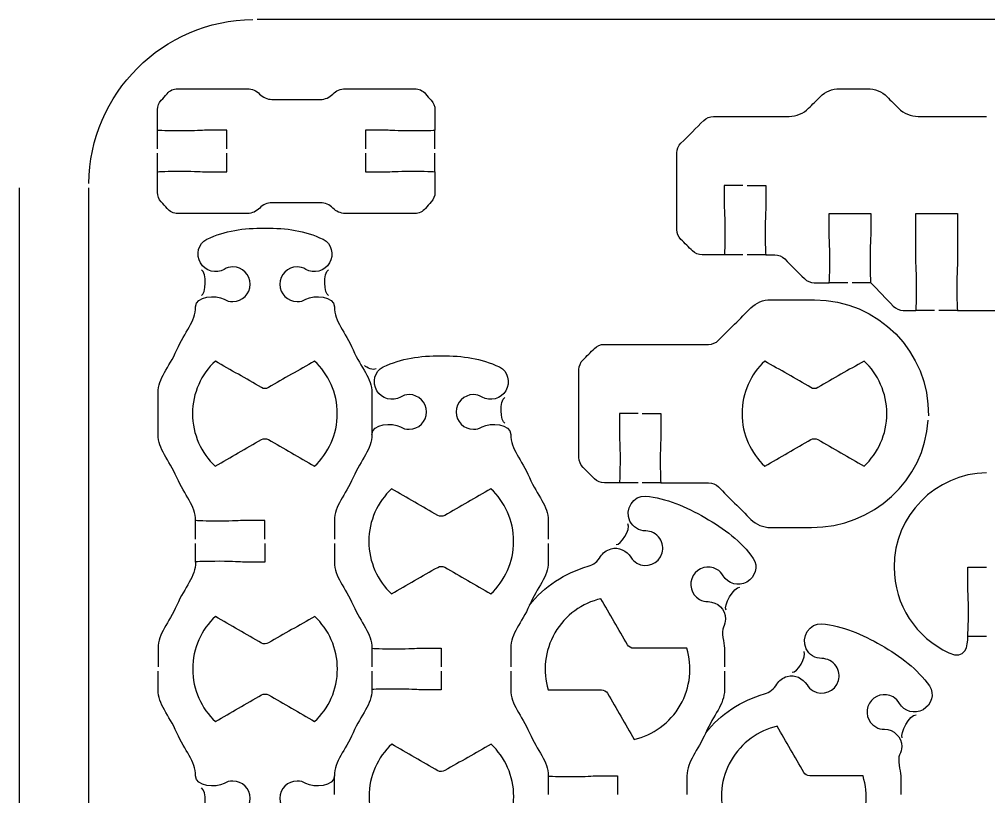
# Model space of a CAD drawing. Extents: x 0 to 410, y 0 to 455.
# Drawn here: x 135.1 to 205, y 168.9 to 225 of the extents above; entities that cross this region are included whole.
import ezdxf

# ---------------------------------------------------------------- set-up
doc = ezdxf.new("R2010")
doc.units = 0
doc.header["$MEASUREMENT"] = 0
doc.layers.add('DEFAULT', color=18, linetype='CONTINUOUS')

msp = doc.modelspace()

# ---------------------------------------------------------------- linework, layer by layer
at = {"layer": 'DEFAULT', "color": 1}
for points in [[(257.901, 225), (152.203, 225)], [(145.017, 215.648), (145.017, 216.995)], [(165.02, 215.648), (165.02, 216.995)], [(145.017, 213.997), (145.017, 215.348)], [(165.02, 213.997), (165.02, 215.348)], [(135.05, 17.15), (135.05, 212.847)], [(140.05, 17.15), (140.05, 212.847)], [(187.238, 208), (185.89, 208)], [(188.889, 208), (187.537, 208)], [(194.805, 205.996), (193.457, 205.996)], [(196.456, 205.996), (195.104, 205.996)], [(201.063, 203.999), (199.715, 203.999)], [(202.714, 203.999), (201.363, 203.999)], [(179.674, 191.55), (178.323, 191.55)], [(181.321, 191.55), (179.974, 191.55)], [(147.758, 187.482), (147.758, 188.833)], [(147.758, 185.835), (147.758, 187.182)], [(204.806, 180.469), (203.458, 180.469)], [(157.77, 169.06), (157.77, 170.408)]]:
    msp.add_lwpolyline(points, dxfattribs=at)
for points in [[(140.05, 213.147), (140.131, 219.659), (145.391, 224.919), (151.899, 225)], [(148.177, 205.079), (148.514, 205.151), (148.571, 206.739), (148.177, 206.935)], [(157.35, 205.079), (157.013, 205.151), (156.956, 206.739), (157.35, 206.935)], [(160.772, 199.787), (160.571, 199.644), (160.103, 199.837), (159.941, 200.029)], [(170.068, 195.865), (169.731, 195.936), (169.673, 197.524), (170.068, 197.72)], [(178.086, 187.106), (178.412, 186.995), (179.171, 188.232), (178.932, 188.602)], [(186.019, 182.372), (185.821, 182.65), (186.574, 184.061), (187.013, 184.029)], [(190.797, 177.895), (191.123, 177.784), (191.881, 179.021), (191.642, 179.391)], [(198.73, 173.161), (198.532, 173.439), (199.284, 174.85), (199.724, 174.818)], [(148.177, 167.685), (148.514, 167.756), (148.571, 169.344), (148.177, 169.54)]]:
    msp.add_open_spline(points, degree=3, dxfattribs=at)
for points, knots in [([(150.019, 215.648), (150.019, 216.097), (150.019, 216.546), (150.019, 216.995), (149.52, 216.995), (149.02, 216.995), (148.52, 216.995), (148.234, 216.995), (147.733, 216.946), (146.767, 216.946), (145.8, 216.946), (145.017, 216.971), (145.017, 216.995), (145.017, 217.492), (145.017, 217.988), (145.017, 218.484), (145.017, 218.735), (145.105, 218.978), (145.278, 219.158), (145.426, 219.313), (145.567, 219.472), (145.701, 219.638), (145.888, 219.867), (146.171, 219.998), (146.467, 219.998), (148.142, 219.998), (149.816, 219.998), (151.491, 219.998), (151.829, 219.998), (152.15, 219.86), (152.38, 219.613), (152.609, 219.366), (152.93, 219.225), (153.265, 219.225), (154.432, 219.224), (155.598, 219.223), (156.765, 219.222), (157.103, 219.222), (157.428, 219.366), (157.657, 219.613), (157.886, 219.86), (158.207, 219.998), (158.546, 219.998), (160.219, 219.998), (161.893, 219.998), (163.566, 219.998), (163.862, 219.998), (164.145, 219.867), (164.332, 219.638), (164.466, 219.472), (164.607, 219.313), (164.759, 219.158), (164.931, 218.978), (165.02, 218.731), (165.02, 218.481), (165.02, 217.986), (165.02, 217.491), (165.02, 216.995), (165.02, 216.967), (164.236, 216.946), (163.27, 216.946), (162.303, 216.946), (161.806, 216.995), (161.52, 216.995), (161.02, 216.995), (160.521, 216.995), (160.021, 216.995), (160.021, 216.546), (160.021, 216.097), (160.021, 215.648)], [0, 0, 0, 0, 3.82, 3.82, 3.82, 8.07, 8.07, 8.07, 9.07, 9.07, 9.07, 10.07, 10.07, 10.07, 14.29, 14.29, 14.29, 15.29, 15.29, 15.29, 16.29, 16.29, 16.29, 17.29, 17.29, 17.29, 31.53, 31.53, 31.53, 32.53, 32.53, 32.53, 33.53, 33.53, 33.53, 43.450005, 43.450005, 43.450005, 44.450005, 44.450005, 44.450005, 45.450005, 45.450005, 45.450005, 59.680005, 59.680005, 59.680005, 60.680005, 60.680005, 60.680005, 61.680005, 61.680005, 61.680005, 62.680005, 62.680005, 62.680005, 66.890005, 66.890005, 66.890005, 67.890005, 67.890005, 67.890005, 68.890005, 68.890005, 68.890005, 73.140005, 73.140005, 73.140005, 76.960005, 76.960005, 76.960005, 76.960005]), ([(187.238, 212.999), (186.788, 212.999), (186.339, 212.999), (185.89, 212.999), (185.89, 212.499), (185.89, 211.999), (185.89, 211.499), (185.89, 211.213), (185.939, 210.716), (185.939, 209.749), (185.939, 208.783), (185.915, 208), (185.89, 208), (185.361, 208), (184.832, 208), (184.302, 208), (184.038, 208), (183.784, 208.105), (183.597, 208.292), (183.321, 208.568), (183.044, 208.843), (182.768, 209.118), (182.581, 209.305), (182.475, 209.562), (182.475, 209.827), (182.475, 211.671), (182.475, 213.515), (182.475, 215.359), (182.475, 215.623), (182.581, 215.877), (182.768, 216.064), (183.316, 216.611), (183.864, 217.158), (184.412, 217.705), (184.599, 217.895), (184.853, 217.997), (185.117, 217.997), (186.932, 217.997), (188.746, 217.997), (190.561, 217.997), (191.09, 217.997), (191.598, 218.209), (191.975, 218.583), (192.252, 218.859), (192.528, 219.136), (192.804, 219.412), (193.178, 219.789), (193.686, 219.998), (194.215, 219.998), (194.882, 219.998), (195.549, 219.998), (196.216, 219.998), (196.748, 219.998), (197.256, 219.789), (197.63, 219.412), (197.907, 219.136), (198.183, 218.859), (198.459, 218.583), (198.833, 218.209), (199.341, 217.997), (199.874, 217.997), (201.518, 217.997), (203.162, 217.997), (204.806, 217.997)], [0, 0, 0, 0, 3.82, 3.82, 3.82, 8.07, 8.07, 8.07, 9.07, 9.07, 9.07, 10.07, 10.07, 10.07, 14.57, 14.57, 14.57, 15.57, 15.57, 15.57, 18.886338, 18.886338, 18.886338, 19.886338, 19.886338, 19.886338, 35.566338, 35.566338, 35.566338, 36.566338, 36.566338, 36.566338, 43.149506, 43.149506, 43.149506, 44.149506, 44.149506, 44.149506, 59.579506, 59.579506, 59.579506, 60.579506, 60.579506, 60.579506, 63.902908, 63.902908, 63.902908, 64.902908, 64.902908, 64.902908, 70.572908, 70.572908, 70.572908, 71.572908, 71.572908, 71.572908, 74.89631, 74.89631, 74.89631, 75.89631, 75.89631, 75.89631, 89.87631, 89.87631, 89.87631, 89.87631]), ([(160.021, 215.348), (160.021, 214.898), (160.021, 214.447), (160.021, 213.997), (160.521, 213.997), (161.02, 213.997), (161.52, 213.997), (161.806, 213.997), (162.303, 214.046), (163.27, 214.046), (164.236, 214.046), (165.02, 214.022), (165.02, 213.997), (165.02, 213.501), (165.02, 213.004), (165.02, 212.508), (165.02, 212.261), (164.931, 212.014), (164.759, 211.834), (164.61, 211.683), (164.469, 211.52), (164.339, 211.358), (164.148, 211.125), (163.866, 210.995), (163.57, 210.995), (161.895, 210.995), (160.221, 210.995), (158.546, 210.995), (158.207, 210.995), (157.886, 211.136), (157.657, 211.383), (157.428, 211.63), (157.107, 211.767), (156.768, 211.767), (155.602, 211.767), (154.435, 211.767), (153.269, 211.767), (152.933, 211.767), (152.612, 211.63), (152.383, 211.383), (152.154, 211.139), (151.829, 210.995), (151.494, 210.995), (149.82, 210.995), (148.145, 210.995), (146.471, 210.995), (146.174, 210.995), (145.892, 211.125), (145.705, 211.358), (145.571, 211.52), (145.43, 211.683), (145.278, 211.838), (145.105, 212.018), (145.017, 212.261), (145.017, 212.512), (145.017, 213.007), (145.017, 213.502), (145.017, 213.997), (145.017, 214.025), (145.8, 214.046), (146.767, 214.046), (147.733, 214.046), (148.234, 213.997), (148.52, 213.997), (149.02, 213.997), (149.52, 213.997), (150.019, 213.997), (150.019, 214.447), (150.019, 214.898), (150.019, 215.348)], [0, 0, 0, 0, 3.83, 3.83, 3.83, 8.08, 8.08, 8.08, 9.08, 9.08, 9.08, 10.08, 10.08, 10.08, 14.3, 14.3, 14.3, 15.3, 15.3, 15.3, 16.3, 16.3, 16.3, 17.3, 17.3, 17.3, 31.54, 31.54, 31.54, 32.54, 32.54, 32.54, 33.54, 33.54, 33.54, 43.46, 43.46, 43.46, 44.46, 44.46, 44.46, 45.46, 45.46, 45.46, 59.7, 59.7, 59.7, 60.7, 60.7, 60.7, 61.7, 61.7, 61.7, 62.7, 62.7, 62.7, 66.91, 66.91, 66.91, 67.91, 67.91, 67.91, 68.91, 68.91, 68.91, 73.16, 73.16, 73.16, 76.99, 76.99, 76.99, 76.99]), ([(187.537, 212.999), (187.988, 212.999), (188.438, 212.999), (188.889, 212.999), (188.889, 212.499), (188.889, 211.999), (188.889, 211.499), (188.889, 211.213), (188.839, 210.716), (188.839, 209.749), (188.839, 208.783), (188.86, 208), (188.889, 208), (189.106, 208), (189.324, 208), (189.541, 208), (189.806, 208), (190.06, 207.894), (190.247, 207.707), (190.719, 207.234), (191.192, 206.761), (191.665, 206.289), (191.852, 206.102), (192.106, 205.996), (192.37, 205.996), (192.733, 205.996), (193.095, 205.996), (193.457, 205.996), (193.482, 205.996), (193.506, 206.779), (193.506, 207.746), (193.506, 208.712), (193.457, 209.21), (193.457, 209.495), (193.457, 209.995), (193.457, 210.495), (193.457, 210.995), (194.457, 210.995), (195.456, 210.995), (196.456, 210.995), (196.456, 210.495), (196.456, 209.995), (196.456, 209.495), (196.456, 209.21), (196.406, 208.712), (196.406, 207.746), (196.406, 206.779), (196.427, 205.996), (196.456, 205.996), (196.997, 205.433), (197.537, 204.869), (198.078, 204.306), (198.269, 204.112), (198.53, 203.999), (198.802, 203.999), (199.106, 203.999), (199.411, 203.999), (199.715, 203.999), (199.74, 203.999), (199.765, 204.782), (199.765, 205.749), (199.765, 206.716), (199.715, 207.213), (199.715, 207.499), (199.715, 208.665), (199.715, 209.832), (199.715, 210.998), (200.715, 210.998), (201.714, 210.998), (202.714, 210.998), (202.714, 209.832), (202.714, 208.665), (202.714, 207.499), (202.714, 207.213), (202.665, 206.716), (202.665, 205.749), (202.665, 204.782), (202.686, 203.999), (202.714, 203.999), (204.21, 203.999), (205.705, 203.999), (207.201, 203.999), (207.226, 203.999), (207.251, 204.782), (207.251, 205.749), (207.251, 206.716), (207.201, 207.213), (207.201, 207.499), (207.201, 208.665), (207.201, 209.832), (207.201, 210.998), (208.201, 210.998), (209.2, 210.998), (210.2, 210.998), (210.2, 209.832), (210.2, 208.665), (210.2, 207.499), (210.2, 207.213), (210.15, 206.716), (210.15, 205.749), (210.15, 204.782), (210.172, 203.999), (210.2, 203.999), (210.504, 203.999), (210.809, 203.999), (211.114, 203.999), (211.385, 203.999), (211.646, 204.112), (211.837, 204.306), (212.378, 204.869), (212.919, 205.433), (213.46, 205.996), (213.484, 205.996), (213.509, 206.779), (213.509, 207.746), (213.509, 208.712), (213.46, 209.21), (213.46, 209.495), (213.46, 209.995), (213.46, 210.495), (213.46, 210.995), (214.459, 210.995), (215.459, 210.995), (216.458, 210.995), (216.458, 210.495), (216.458, 209.995), (216.458, 209.495), (216.458, 209.21), (216.409, 208.712), (216.409, 207.746), (216.409, 206.779), (216.43, 205.996), (216.458, 205.996), (216.82, 205.996), (217.183, 205.996), (217.545, 205.996), (217.809, 205.996), (218.063, 206.102), (218.25, 206.289), (218.723, 206.761), (219.196, 207.234), (219.668, 207.707), (219.855, 207.894), (220.109, 208), (220.374, 208), (220.592, 208), (220.809, 208), (221.027, 208), (221.055, 208), (221.076, 208.783), (221.076, 209.749), (221.076, 210.716), (221.027, 211.213), (221.027, 211.499), (221.027, 211.999), (221.027, 212.499), (221.027, 212.999), (221.476, 212.999), (221.925, 212.999), (222.374, 212.999)], [0, 0, 0, 0, 3.83, 3.83, 3.83, 8.08, 8.08, 8.08, 9.08, 9.08, 9.08, 10.08, 10.08, 10.08, 11.93, 11.93, 11.93, 12.93, 12.93, 12.93, 18.615139, 18.615139, 18.615139, 19.615139, 19.615139, 19.615139, 22.695139, 22.695139, 22.695139, 23.695139, 23.695139, 23.695139, 24.695139, 24.695139, 24.695139, 28.945139, 28.945139, 28.945139, 37.445139, 37.445139, 37.445139, 41.695139, 41.695139, 41.695139, 42.695139, 42.695139, 42.695139, 43.695139, 43.695139, 43.695139, 50.33623, 50.33623, 50.33623, 51.33623, 51.33623, 51.33623, 53.92623, 53.92623, 53.92623, 54.92623, 54.92623, 54.92623, 55.92623, 55.92623, 55.92623, 65.84623, 65.84623, 65.84623, 74.34623, 74.34623, 74.34623, 84.26623, 84.26623, 84.26623, 85.26623, 85.26623, 85.26623, 86.26623, 86.26623, 86.26623, 98.98623, 98.98623, 98.98623, 99.98623, 99.98623, 99.98623, 100.98623, 100.98623, 100.98623, 110.90623, 110.90623, 110.90623, 119.40623, 119.40623, 119.40623, 129.32623, 129.32623, 129.32623, 130.32623, 130.32623, 130.32623, 131.32623, 131.32623, 131.32623, 133.91623, 133.91623, 133.91623, 134.91623, 134.91623, 134.91623, 141.557322, 141.557322, 141.557322, 142.557322, 142.557322, 142.557322, 143.557322, 143.557322, 143.557322, 147.807322, 147.807322, 147.807322, 156.307322, 156.307322, 156.307322, 160.557322, 160.557322, 160.557322, 161.557322, 161.557322, 161.557322, 162.557322, 162.557322, 162.557322, 165.637322, 165.637322, 165.637322, 166.637322, 166.637322, 166.637322, 172.322461, 172.322461, 172.322461, 173.322461, 173.322461, 173.322461, 175.172461, 175.172461, 175.172461, 176.172461, 176.172461, 176.172461, 177.172461, 177.172461, 177.172461, 181.422461, 181.422461, 181.422461, 185.242461, 185.242461, 185.242461, 185.242461]), ([(152.761, 187.482), (152.761, 187.932), (152.761, 188.383), (152.761, 188.833), (152.26, 188.833), (151.759, 188.833), (151.258, 188.833), (150.972, 188.833), (150.475, 188.787), (149.508, 188.787), (148.541, 188.787), (147.758, 188.809), (147.758, 188.833), (147.758, 189.902), (146.975, 190.629), (146.407, 191.938), (145.836, 193.25), (145.052, 193.977), (145.052, 195.046), (145.052, 196.045), (145.052, 197.045), (145.052, 198.044), (145.052, 199.11), (145.836, 199.836), (146.407, 201.145), (146.975, 202.458), (147.758, 203.184), (147.758, 204.253), (147.758, 205.019), (149.226, 205.146), (149.822, 204.8), (150.005, 204.691), (150.221, 204.631), (150.446, 204.631), (151.138, 204.631), (151.699, 205.192), (151.699, 205.879), (151.699, 206.571), (151.138, 207.132), (150.446, 207.132), (150.221, 207.132), (150.009, 207.072), (149.825, 206.959), (149.229, 206.613), (148.46, 206.821), (148.114, 207.418), (147.772, 208.014), (147.945, 208.836), (148.57, 209.129), (149.917, 209.764), (151.184, 209.936), (152.764, 209.936), (154.345, 209.936), (155.611, 209.764), (156.959, 209.129), (157.583, 208.836), (157.756, 208.014), (157.414, 207.418), (157.068, 206.821), (156.299, 206.613), (155.703, 206.959), (155.519, 207.072), (155.308, 207.132), (155.082, 207.132), (154.39, 207.132), (153.829, 206.571), (153.829, 205.879), (153.829, 205.192), (154.39, 204.631), (155.082, 204.631), (155.308, 204.631), (155.523, 204.691), (155.706, 204.8), (156.302, 205.146), (157.77, 205.019), (157.77, 204.253), (157.77, 203.184), (158.553, 202.458), (159.121, 201.145), (159.693, 199.836), (160.476, 199.11), (160.476, 198.044), (160.476, 197.044), (160.476, 196.043), (160.476, 195.042), (160.476, 193.973), (159.693, 193.246), (159.125, 191.934), (158.553, 190.625), (157.77, 189.899), (157.77, 188.833), (157.77, 188.383), (157.77, 187.932), (157.77, 187.482)], [0, 0, 0, 0, 3.83, 3.83, 3.83, 8.09, 8.09, 8.09, 9.09, 9.09, 9.09, 10.09, 10.09, 10.09, 11.09, 11.09, 11.09, 12.09, 12.09, 12.09, 20.59, 20.59, 20.59, 21.59, 21.59, 21.59, 22.59, 22.59, 22.59, 23.59, 23.59, 23.59, 24.59, 24.59, 24.59, 25.59, 25.59, 25.59, 26.59, 26.59, 26.59, 27.59, 27.59, 27.59, 28.59, 28.59, 28.59, 29.59, 29.59, 29.59, 30.59, 30.59, 30.59, 31.59, 31.59, 31.59, 32.59, 32.59, 32.59, 33.59, 33.59, 33.59, 34.59, 34.59, 34.59, 35.59, 35.59, 35.59, 36.59, 36.59, 36.59, 37.59, 37.59, 37.59, 38.59, 38.59, 38.59, 39.59, 39.59, 39.59, 40.59, 40.59, 40.59, 49.1, 49.1, 49.1, 50.1, 50.1, 50.1, 51.1, 51.1, 51.1, 54.93, 54.93, 54.93, 54.93]), ([(179.674, 196.548), (179.224, 196.548), (178.773, 196.548), (178.323, 196.548), (178.323, 196.049), (178.323, 195.549), (178.323, 195.049), (178.323, 194.763), (178.372, 194.266), (178.372, 193.299), (178.372, 192.333), (178.348, 191.55), (178.323, 191.55), (177.962, 191.55), (177.601, 191.55), (177.24, 191.55), (176.975, 191.55), (176.721, 191.655), (176.531, 191.842), (176.254, 192.119), (175.978, 192.395), (175.702, 192.671), (175.515, 192.858), (175.409, 193.112), (175.409, 193.377), (175.409, 195.491), (175.409, 197.606), (175.409, 199.72), (175.409, 199.985), (175.515, 200.239), (175.702, 200.426), (175.977, 200.702), (176.252, 200.978), (176.527, 201.255), (176.718, 201.442), (176.972, 201.547), (177.236, 201.547), (179.745, 201.546), (182.253, 201.545), (184.761, 201.544), (185.026, 201.544), (185.283, 201.65), (185.47, 201.837), (186.25, 202.617), (187.029, 203.398), (187.809, 204.179), (188.183, 204.553), (188.691, 204.765), (189.224, 204.765), (190.28, 204.765), (191.336, 204.765), (192.392, 204.765), (196.981, 204.765), (200.703, 200.986), (200.608, 196.379)], [0, 0, 0, 0, 3.83, 3.83, 3.83, 8.08, 8.08, 8.08, 9.08, 9.08, 9.08, 10.08, 10.08, 10.08, 13.15, 13.15, 13.15, 14.15, 14.15, 14.15, 17.473402, 17.473402, 17.473402, 18.473402, 18.473402, 18.473402, 36.453402, 36.453402, 36.453402, 37.453402, 37.453402, 37.453402, 40.76974, 40.76974, 40.76974, 41.76974, 41.76974, 41.76974, 63.099743, 63.099743, 63.099743, 64.099743, 64.099743, 64.099743, 73.483052, 73.483052, 73.483052, 74.483052, 74.483052, 74.483052, 83.463052, 83.463052, 83.463052, 84.463052, 84.463052, 84.463052, 84.463052]), ([(160.476, 195.039), (160.476, 195.804), (161.943, 195.931), (162.54, 195.585), (162.723, 195.476), (162.938, 195.416), (163.164, 195.416), (163.855, 195.416), (164.416, 195.977), (164.416, 196.665), (164.416, 197.356), (163.855, 197.917), (163.164, 197.917), (162.938, 197.917), (162.727, 197.857), (162.543, 197.744), (161.947, 197.399), (161.178, 197.607), (160.832, 198.203), (160.49, 198.799), (160.663, 199.621), (161.287, 199.914), (162.635, 200.549), (163.901, 200.722), (165.482, 200.722), (167.062, 200.722), (168.329, 200.549), (169.676, 199.914), (170.301, 199.621), (170.474, 198.799), (170.131, 198.203), (169.786, 197.607), (169.017, 197.399), (168.42, 197.744), (168.237, 197.857), (168.025, 197.917), (167.799, 197.917), (167.108, 197.917), (166.547, 197.356), (166.547, 196.665), (166.547, 195.977), (167.108, 195.416), (167.799, 195.416), (168.025, 195.416), (168.24, 195.476), (168.424, 195.585), (169.02, 195.931), (170.488, 195.804), (170.488, 195.039), (170.488, 193.97), (171.271, 193.243), (171.839, 191.931), (172.41, 190.622), (173.193, 189.895), (173.193, 188.83), (173.193, 188.38), (173.193, 187.931), (173.193, 187.482)], [0, 0, 0, 0, 1, 1, 1, 2, 2, 2, 3, 3, 3, 4, 4, 4, 5, 5, 5, 6, 6, 6, 7, 7, 7, 8, 8, 8, 9, 9, 9, 10, 10, 10, 11, 11, 11, 12, 12, 12, 13, 13, 13, 14, 14, 14, 15, 15, 15, 16, 16, 16, 17, 17, 17, 18, 18, 18, 21.82, 21.82, 21.82, 21.82]), ([(156.337, 192.749), (155.227, 193.39), (154.117, 194.031), (153.007, 194.672), (152.852, 194.756), (152.661, 194.756), (152.506, 194.668), (151.396, 194.028), (150.286, 193.389), (149.176, 192.749), (148.17, 193.698), (147.539, 195.049), (147.539, 196.545), (147.539, 198.044), (148.17, 199.392), (149.183, 200.344), (150.29, 199.703), (151.398, 199.063), (152.506, 198.422), (152.661, 198.33), (152.852, 198.33), (153.007, 198.422), (154.116, 199.063), (155.225, 199.703), (156.334, 200.344), (157.346, 199.392), (157.977, 198.048), (157.977, 196.545), (157.977, 195.049), (157.346, 193.698), (156.337, 192.749)], [0, 0, 0, 0, 10.90028, 10.90028, 10.90028, 11.90028, 11.90028, 11.90028, 22.795563, 22.795563, 22.795563, 23.795563, 23.795563, 23.795563, 24.795563, 24.795563, 24.795563, 35.678527, 35.678527, 35.678527, 36.678527, 36.678527, 36.678527, 47.570148, 47.570148, 47.570148, 48.570148, 48.570148, 48.570148, 49.570148, 49.570148, 49.570148, 49.570148]), ([(195.968, 192.749), (194.859, 193.389), (193.75, 194.028), (192.641, 194.668), (192.486, 194.76), (192.295, 194.76), (192.14, 194.668), (191.032, 194.028), (189.925, 193.389), (188.817, 192.749), (187.804, 193.698), (187.173, 195.05), (187.173, 196.549), (187.173, 198.044), (187.801, 199.392), (188.81, 200.344), (189.92, 199.704), (191.03, 199.063), (192.14, 198.422), (192.295, 198.334), (192.486, 198.334), (192.641, 198.422), (193.751, 199.063), (194.861, 199.704), (195.971, 200.344), (196.98, 199.392), (197.612, 198.044), (197.612, 196.549), (197.612, 195.05), (196.98, 193.702), (195.968, 192.749)], [0, 0, 0, 0, 10.88662, 10.88662, 10.88662, 11.88662, 11.88662, 11.88662, 22.76458, 22.76458, 22.76458, 23.76458, 23.76458, 23.76458, 24.76458, 24.76458, 24.76458, 35.664359, 35.664359, 35.664359, 36.664359, 36.664359, 36.664359, 47.564139, 47.564139, 47.564139, 48.564139, 48.564139, 48.564139, 49.564139, 49.564139, 49.564139, 49.564139]), ([(179.974, 196.548), (180.423, 196.548), (180.872, 196.548), (181.321, 196.548), (181.321, 196.049), (181.321, 195.549), (181.321, 195.049), (181.321, 194.763), (181.272, 194.266), (181.272, 193.299), (181.272, 192.333), (181.293, 191.55), (181.321, 191.55), (182.468, 191.55), (183.615, 191.55), (184.761, 191.55), (185.026, 191.55), (185.283, 191.444), (185.47, 191.257), (186.25, 190.476), (187.029, 189.695), (187.809, 188.914), (188.183, 188.54), (188.691, 188.329), (189.224, 188.329), (190.211, 188.329), (191.199, 188.329), (192.187, 188.329), (196.59, 188.329), (200.347, 191.705), (200.594, 196.076)], [0, 0, 0, 0, 3.82, 3.82, 3.82, 8.07, 8.07, 8.07, 9.07, 9.07, 9.07, 10.07, 10.07, 10.07, 19.82, 19.82, 19.82, 20.82, 20.82, 20.82, 30.20331, 30.20331, 30.20331, 31.20331, 31.20331, 31.20331, 39.60331, 39.60331, 39.60331, 40.60331, 40.60331, 40.60331, 40.60331]), ([(204.806, 192.283), (201.109, 192.206), (198.138, 189.186), (198.138, 185.471), (198.138, 182.734), (199.751, 180.374), (202.075, 179.291), (203.321, 178.709), (203.458, 179.816), (203.458, 180.469), (203.458, 180.822), (203.508, 181.252), (203.508, 182.219), (203.508, 183.185), (203.458, 183.683), (203.458, 183.968), (203.458, 184.469), (203.458, 184.97), (203.458, 185.471), (203.907, 185.471), (204.357, 185.471), (204.806, 185.471)], [0, 0, 0, 0, 1, 1, 1, 2, 2, 2, 3, 3, 3, 4, 4, 4, 5, 5, 5, 9.26, 9.26, 9.26, 13.08, 13.08, 13.08, 13.08]), ([(169.055, 183.535), (167.945, 184.175), (166.835, 184.816), (165.724, 185.457), (165.569, 185.542), (165.379, 185.542), (165.224, 185.454), (164.113, 184.814), (163.003, 184.174), (161.893, 183.535), (160.888, 184.483), (160.256, 185.835), (160.256, 187.33), (160.256, 188.83), (160.888, 190.177), (161.9, 191.13), (163.008, 190.489), (164.116, 189.848), (165.224, 189.207), (165.379, 189.115), (165.569, 189.115), (165.724, 189.207), (166.833, 189.848), (167.942, 190.489), (169.051, 191.13), (170.064, 190.177), (170.695, 188.833), (170.695, 187.33), (170.695, 185.835), (170.064, 184.483), (169.055, 183.535)], [1, 1, 1, 1, 11.90028, 11.90028, 11.90028, 12.90028, 12.90028, 12.90028, 23.795563, 23.795563, 23.795563, 24.795563, 24.795563, 24.795563, 25.795563, 25.795563, 25.795563, 36.678527, 36.678527, 36.678527, 37.678527, 37.678527, 37.678527, 48.570148, 48.570148, 48.570148, 49.570148, 49.570148, 49.570148, 50.570148, 50.570148, 50.570148, 50.570148]), ([(171.842, 182.72), (172.879, 184.074), (174.405, 185.051), (176.077, 185.527), (176.458, 185.636), (176.772, 185.89), (176.973, 186.229), (177.129, 186.49), (177.383, 186.699), (177.725, 186.793), (178.279, 186.952), (178.843, 186.666), (179.15, 186.176), (179.252, 186.007), (179.401, 185.859), (179.584, 185.753), (180.268, 185.358), (181.179, 185.682), (181.415, 186.494), (181.514, 186.839), (181.45, 187.224), (181.249, 187.524), (180.992, 187.908), (180.604, 188.081), (180.223, 188.085), (179.746, 188.089), (179.291, 188.353), (179.087, 188.787), (178.674, 189.651), (179.341, 190.663), (180.208, 190.589), (181.694, 190.466), (183.129, 189.831), (184.498, 189.041), (185.867, 188.254), (187.13, 187.326), (187.98, 186.102), (188.375, 185.534), (188.114, 184.737), (187.518, 184.391), (186.918, 184.049), (186.156, 184.25), (185.811, 184.85), (185.705, 185.033), (185.55, 185.195), (185.352, 185.309), (184.756, 185.654), (183.99, 185.446), (183.645, 184.853), (183.299, 184.254), (183.503, 183.488), (184.103, 183.142), (184.297, 183.029), (184.512, 182.973), (184.724, 182.977), (185.415, 182.977), (185.976, 182.415), (185.976, 181.724), (185.976, 181.509), (185.923, 181.308), (185.828, 181.131), (185.638, 180.782), (185.902, 180.013), (185.902, 179.614), (185.902, 179.165), (185.902, 178.716), (185.902, 178.267)], [0, 0, 0, 0, 1, 1, 1, 2, 2, 2, 3, 3, 3, 4, 4, 4, 5, 5, 5, 6, 6, 6, 7, 7, 7, 8, 8, 8, 9, 9, 9, 10, 10, 10, 11, 11, 11, 12, 12, 12, 13, 13, 13, 14, 14, 14, 15, 15, 15, 16, 16, 16, 17, 17, 17, 18, 18, 18, 19, 19, 19, 20, 20, 20, 21, 21, 21, 24.82, 24.82, 24.82, 24.82]), ([(152.761, 187.182), (152.761, 186.733), (152.761, 186.284), (152.761, 185.835), (152.26, 185.835), (151.759, 185.835), (151.258, 185.835), (150.972, 185.835), (150.475, 185.888), (149.508, 185.888), (148.541, 185.888), (147.758, 185.866), (147.758, 185.835), (147.758, 184.766), (146.975, 184.039), (146.407, 182.73), (145.836, 181.418), (145.052, 180.691), (145.052, 179.622), (145.052, 179.172), (145.052, 178.721), (145.052, 178.271)], [0, 0, 0, 0, 3.82, 3.82, 3.82, 8.08, 8.08, 8.08, 9.08, 9.08, 9.08, 10.08, 10.08, 10.08, 11.08, 11.08, 11.08, 12.08, 12.08, 12.08, 15.91, 15.91, 15.91, 15.91]), ([(157.77, 187.182), (157.77, 186.732), (157.77, 186.281), (157.77, 185.831), (157.77, 184.762), (158.553, 184.035), (159.125, 182.723), (159.693, 181.414), (160.476, 180.688), (160.476, 179.619), (160.476, 179.168), (160.476, 178.718), (160.476, 178.268)], [0, 0, 0, 0, 3.83, 3.83, 3.83, 4.83, 4.83, 4.83, 5.83, 5.83, 5.83, 9.66, 9.66, 9.66, 9.66]), ([(173.193, 187.182), (173.193, 186.731), (173.193, 186.279), (173.193, 185.828), (173.193, 184.759), (172.41, 184.032), (171.842, 182.72), (171.271, 181.411), (170.488, 180.684), (170.488, 179.619), (170.488, 179.168), (170.488, 178.718), (170.488, 178.268)], [0, 0, 0, 0, 3.84, 3.84, 3.84, 4.84, 4.84, 4.84, 5.84, 5.84, 5.84, 9.67, 9.67, 9.67, 9.67]), ([(182.711, 175.502), (181.963, 174.207), (180.742, 173.357), (179.391, 173.036), (178.751, 174.147), (178.112, 175.258), (177.472, 176.37), (177.38, 176.521), (177.214, 176.617), (177.035, 176.617), (175.753, 176.617), (174.471, 176.617), (173.189, 176.617), (172.798, 177.943), (172.925, 179.428), (173.673, 180.723), (174.42, 182.021), (175.645, 182.875), (176.996, 183.192), (177.634, 182.083), (178.273, 180.975), (178.911, 179.866), (179.003, 179.71), (179.165, 179.615), (179.345, 179.615), (180.626, 179.615), (181.906, 179.615), (183.187, 179.615), (183.589, 178.289), (183.462, 176.804), (182.711, 175.502)], [1, 1, 1, 1, 2, 2, 2, 12.903949, 12.903949, 12.903949, 13.903949, 13.903949, 13.903949, 24.803949, 24.803949, 24.803949, 25.803949, 25.803949, 25.803949, 26.803949, 26.803949, 26.803949, 37.685576, 37.685576, 37.685576, 38.685576, 38.685576, 38.685576, 49.575576, 49.575576, 49.575576, 50.575576, 50.575576, 50.575576, 50.575576]), ([(157.988, 178.119), (157.988, 176.62), (157.357, 175.272), (156.344, 174.32), (155.236, 174.961), (154.129, 175.602), (153.021, 176.243), (152.866, 176.334), (152.675, 176.334), (152.52, 176.243), (151.411, 175.602), (150.302, 174.961), (149.193, 174.32), (148.181, 175.272), (147.549, 176.617), (147.549, 178.119), (147.549, 179.615), (148.181, 180.966), (149.19, 181.915), (150.3, 181.274), (151.41, 180.633), (152.52, 179.993), (152.675, 179.908), (152.866, 179.908), (153.021, 179.996), (154.131, 180.636), (155.241, 181.276), (156.351, 181.915), (157.357, 180.966), (157.988, 179.615), (157.988, 178.119)], [1, 1, 1, 1, 2, 2, 2, 12.882964, 12.882964, 12.882964, 13.882964, 13.882964, 13.882964, 24.774584, 24.774584, 24.774584, 25.774584, 25.774584, 25.774584, 26.774584, 26.774584, 26.774584, 37.674864, 37.674864, 37.674864, 38.674864, 38.674864, 38.674864, 49.570148, 49.570148, 49.570148, 50.570148, 50.570148, 50.570148, 50.570148]), ([(184.549, 173.509), (185.59, 174.863), (187.116, 175.84), (188.788, 176.316), (189.169, 176.425), (189.483, 176.679), (189.684, 177.018), (189.839, 177.279), (190.093, 177.488), (190.435, 177.582), (190.989, 177.742), (191.554, 177.456), (191.861, 176.965), (191.963, 176.796), (192.111, 176.648), (192.295, 176.542), (192.979, 176.147), (193.889, 176.471), (194.126, 177.283), (194.224, 177.628), (194.161, 178.013), (193.96, 178.313), (193.702, 178.697), (193.314, 178.87), (192.933, 178.874), (192.457, 178.877), (192.002, 179.142), (191.797, 179.576), (191.384, 180.44), (192.051, 181.453), (192.919, 181.379), (194.404, 181.255), (195.84, 180.62), (197.209, 179.83), (198.578, 179.043), (199.841, 178.115), (200.691, 176.891), (201.086, 176.323), (200.825, 175.526), (200.229, 175.18), (199.629, 174.838), (198.867, 175.039), (198.521, 175.639), (198.415, 175.822), (198.26, 175.984), (198.063, 176.098), (197.466, 176.443), (196.701, 176.235), (196.355, 175.642), (196.009, 175.043), (196.214, 174.277), (196.814, 173.932), (197.008, 173.819), (197.223, 173.762), (197.435, 173.766), (198.126, 173.766), (198.687, 173.204), (198.687, 172.513), (198.687, 172.298), (198.634, 172.097), (198.539, 171.921), (198.348, 171.571), (198.613, 170.802), (198.613, 170.404), (198.613, 169.953), (198.613, 169.503), (198.613, 169.052)], [0, 0, 0, 0, 1, 1, 1, 2, 2, 2, 3, 3, 3, 4, 4, 4, 5, 5, 5, 6, 6, 6, 7, 7, 7, 8, 8, 8, 9, 9, 9, 10, 10, 10, 11, 11, 11, 12, 12, 12, 13, 13, 13, 14, 14, 14, 15, 15, 15, 16, 16, 16, 17, 17, 17, 18, 18, 18, 19, 19, 19, 20, 20, 20, 21, 21, 21, 24.831, 24.831, 24.831, 24.831]), ([(160.476, 179.619), (160.476, 179.594), (161.259, 179.573), (162.226, 179.573), (163.192, 179.573), (163.69, 179.619), (163.975, 179.619), (164.476, 179.619), (164.977, 179.619), (165.478, 179.619), (165.478, 179.168), (165.478, 178.718), (165.478, 178.268)], [0, 0, 0, 0, 1, 1, 1, 2, 2, 2, 6.26, 6.26, 6.26, 10.09, 10.09, 10.09, 10.09]), ([(160.476, 177.968), (160.476, 177.518), (160.476, 177.069), (160.476, 176.62), (160.476, 175.555), (159.693, 174.828), (159.121, 173.519), (158.553, 172.207), (157.77, 171.48), (157.77, 170.411), (157.77, 169.646), (156.302, 169.519), (155.706, 169.864), (155.523, 169.974), (155.308, 170.034), (155.082, 170.034), (154.39, 170.034), (153.829, 169.473), (153.829, 168.785), (153.829, 168.093), (154.39, 167.533), (155.082, 167.533), (155.308, 167.533), (155.519, 167.592), (155.703, 167.705), (156.299, 168.051), (157.068, 167.843), (157.414, 167.247), (157.756, 166.651), (157.583, 165.829), (156.959, 165.536), (155.611, 164.901), (154.345, 164.728), (152.764, 164.728), (151.184, 164.728), (149.917, 164.901), (148.57, 165.536), (147.945, 165.829), (147.772, 166.651), (148.114, 167.247), (148.46, 167.843), (149.229, 168.051), (149.825, 167.705), (150.009, 167.592), (150.221, 167.533), (150.446, 167.533), (151.138, 167.533), (151.699, 168.093), (151.699, 168.785), (151.699, 169.473), (151.138, 170.034), (150.446, 170.034), (150.221, 170.034), (150.005, 169.974), (149.822, 169.864), (149.226, 169.519), (147.758, 169.646), (147.758, 170.411), (147.758, 171.48), (146.975, 172.207), (146.407, 173.519), (145.836, 174.828), (145.052, 175.555), (145.052, 176.62), (145.052, 177.07), (145.052, 177.521), (145.052, 177.971)], [0, 0, 0, 0, 3.82, 3.82, 3.82, 4.82, 4.82, 4.82, 5.82, 5.82, 5.82, 6.82, 6.82, 6.82, 7.82, 7.82, 7.82, 8.82, 8.82, 8.82, 9.82, 9.82, 9.82, 10.82, 10.82, 10.82, 11.82, 11.82, 11.82, 12.82, 12.82, 12.82, 13.82, 13.82, 13.82, 14.82, 14.82, 14.82, 15.82, 15.82, 15.82, 16.82, 16.82, 16.82, 17.82, 17.82, 17.82, 18.82, 18.82, 18.82, 19.82, 19.82, 19.82, 20.82, 20.82, 20.82, 21.82, 21.82, 21.82, 22.82, 22.82, 22.82, 23.82, 23.82, 23.82, 27.65, 27.65, 27.65, 27.65]), ([(165.478, 177.968), (165.478, 177.518), (165.478, 177.069), (165.478, 176.62), (164.977, 176.62), (164.476, 176.62), (163.975, 176.62), (163.69, 176.62), (163.192, 176.673), (162.226, 176.673), (161.259, 176.673), (160.476, 176.652), (160.476, 176.62)], [0, 0, 0, 0, 3.82, 3.82, 3.82, 8.08, 8.08, 8.08, 9.08, 9.08, 9.08, 10.08, 10.08, 10.08, 10.08]), ([(170.488, 177.968), (170.488, 177.517), (170.488, 177.067), (170.488, 176.617), (170.488, 175.548), (171.271, 174.821), (171.842, 173.509), (172.41, 172.2), (173.193, 171.473), (173.193, 170.404), (173.193, 169.954), (173.193, 169.503), (173.193, 169.053)], [0, 0, 0, 0, 3.83, 3.83, 3.83, 4.83, 4.83, 4.83, 5.83, 5.83, 5.83, 9.66, 9.66, 9.66, 9.66]), ([(185.904, 177.968), (185.904, 177.517), (185.904, 177.067), (185.904, 176.617), (185.904, 175.548), (185.121, 174.821), (184.549, 173.509), (183.981, 172.2), (183.198, 171.473), (183.198, 170.404), (183.198, 169.954), (183.198, 169.503), (183.198, 169.053)], [0, 0, 0, 0, 3.83, 3.83, 3.83, 4.83, 4.83, 4.83, 5.83, 5.83, 5.83, 9.66, 9.66, 9.66, 9.66]), ([(195.421, 166.291), (194.673, 164.996), (193.453, 164.146), (192.102, 163.825), (191.462, 164.936), (190.822, 166.047), (190.183, 167.159), (190.091, 167.31), (189.925, 167.406), (189.745, 167.406), (188.463, 167.406), (187.182, 167.406), (185.9, 167.406), (185.508, 168.732), (185.635, 170.217), (186.383, 171.512), (187.131, 172.81), (188.355, 173.664), (189.706, 173.981), (190.345, 172.872), (190.983, 171.763), (191.622, 170.655), (191.714, 170.499), (191.876, 170.404), (192.056, 170.404), (193.336, 170.404), (194.617, 170.404), (195.898, 170.404), (196.3, 169.078), (196.173, 167.592), (195.421, 166.291)], [1, 1, 1, 1, 2, 2, 2, 12.903949, 12.903949, 12.903949, 13.903949, 13.903949, 13.903949, 24.803949, 24.803949, 24.803949, 25.803949, 25.803949, 25.803949, 26.803949, 26.803949, 26.803949, 37.685576, 37.685576, 37.685576, 38.685576, 38.685576, 38.685576, 49.575576, 49.575576, 49.575576, 50.575576, 50.575576, 50.575576, 50.575576]), ([(170.706, 168.905), (170.706, 167.406), (170.074, 166.058), (169.062, 165.105), (167.954, 165.746), (166.846, 166.387), (165.739, 167.028), (165.583, 167.12), (165.393, 167.12), (165.238, 167.028), (164.129, 166.387), (163.02, 165.746), (161.911, 165.105), (160.898, 166.058), (160.267, 167.402), (160.267, 168.905), (160.267, 170.401), (160.898, 171.752), (161.907, 172.701), (163.017, 172.06), (164.128, 171.419), (165.238, 170.778), (165.393, 170.693), (165.583, 170.693), (165.739, 170.782), (166.849, 171.421), (167.959, 172.061), (169.069, 172.701), (170.074, 171.752), (170.706, 170.401), (170.706, 168.905)], [1, 1, 1, 1, 2, 2, 2, 12.882964, 12.882964, 12.882964, 13.882964, 13.882964, 13.882964, 24.774584, 24.774584, 24.774584, 25.774584, 25.774584, 25.774584, 26.774584, 26.774584, 26.774584, 37.674864, 37.674864, 37.674864, 38.674864, 38.674864, 38.674864, 49.570148, 49.570148, 49.570148, 50.570148, 50.570148, 50.570148, 50.570148]), ([(173.193, 170.404), (173.193, 170.379), (173.977, 170.355), (174.943, 170.355), (175.91, 170.355), (176.407, 170.404), (176.693, 170.404), (177.194, 170.404), (177.695, 170.404), (178.196, 170.404), (178.196, 169.954), (178.196, 169.503), (178.196, 169.053)], [0, 0, 0, 0, 1, 1, 1, 2, 2, 2, 6.26, 6.26, 6.26, 10.09, 10.09, 10.09, 10.09])]:
    msp.add_open_spline(points, degree=3, knots=knots, dxfattribs=at)

doc.saveas('drawing.dxf')
